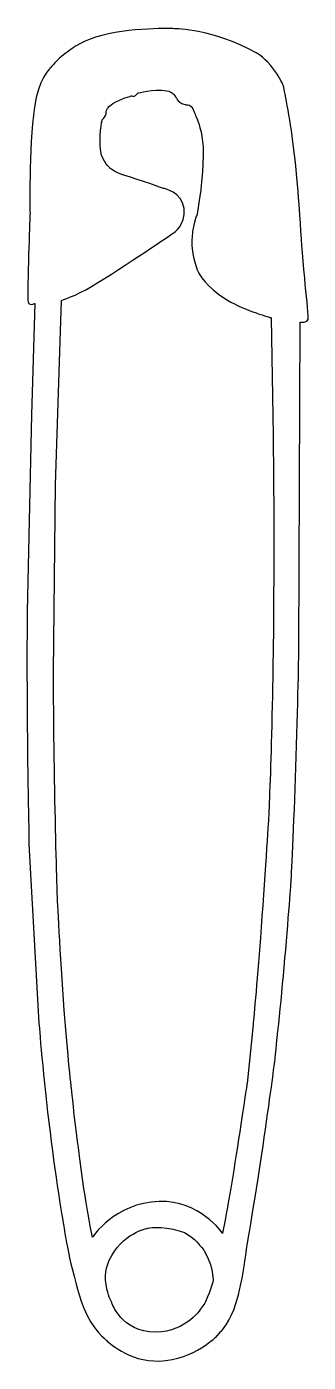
# Model space of a CAD drawing. Header units: centimetres. Extents: x -1.8 to 1.8, y -8.6 to 8.6.
import ezdxf

# ---------------------------------------------------------------- set-up
doc = ezdxf.new("R2010")
doc.units = ezdxf.units.CM
doc.header["$MEASUREMENT"] = 0
doc.layers.add('Camada 1', color=7, linetype='Continuous')

msp = doc.modelspace()

# ---------------------------------------------------------------- linework, layer by layer
at = {"layer": 'Camada 1'}
for points, knots in [([(0.63623, -8.24122), (0.63623, -8.24122), (0.34781, -8.54869), (-0.10362, -8.56719), (-0.10362, -8.56719), (-0.4978, -8.58349), (-0.78405, -8.30213), (-0.78405, -8.30213), (-0.78405, -8.30213), (-0.78405, -8.30213), (-0.97167, -8.15714), (-1.07559, -7.8866), (-1.07559, -7.8866), (-1.23095, -7.48234), (-1.32361, -6.89735), (-1.32361, -6.89735), (-1.32361, -6.89735), (-1.32361, -6.89735), (-1.43108, -6.26859), (-1.51035, -5.62595), (-1.51035, -5.62595), (-1.59573, -4.93293), (-1.65323, -4.22236), (-1.65323, -4.22236), (-1.65323, -4.22236), (-1.65323, -4.22236), (-1.78031, -1.92086), (-1.78031, -1.92086), (-1.78031, -1.92086), (-1.78031, -1.92086), (-1.7974, -1.06475), (-1.80378, -0.26216), (-1.80378, -0.26216), (-1.8092, 0.4192), (-1.80394, 1.06732), (-1.80394, 1.06732), (-1.80394, 1.06732), (-1.80394, 1.06732), (-1.74954, 3.60187), (-1.74954, 3.60187), (-1.74954, 3.60187), (-1.74954, 3.60187), (-1.70416, 5.03202), (-1.70416, 5.03202), (-1.70416, 5.03202), (-1.70416, 5.03202), (-1.79393, 4.98815), (-1.79483, 5.07443), (-1.79483, 5.07443), (-1.79824, 5.39775), (-1.76702, 6.18034), (-1.76702, 6.18034), (-1.76702, 6.18034), (-1.76702, 6.18034), (-1.78473, 7.01527), (-1.7106, 7.55814), (-1.7106, 7.55814), (-1.66223, 7.91125), (-1.51076, 8.05654), (-1.51076, 8.05654), (-1.51076, 8.05654), (-1.51076, 8.05654), (-1.29848, 8.33776), (-0.9246, 8.45637), (-0.9246, 8.45637), (-0.49939, 8.59141), (0.09397, 8.56593), (0.09397, 8.56593), (0.09397, 8.56593), (0.09397, 8.56593), (0.60136, 8.55704), (1.13865, 8.25388), (1.13865, 8.25388), (1.36429, 8.12651), (1.48965, 7.82854), (1.48965, 7.82854), (1.48965, 7.82854), (1.48965, 7.82854), (1.57445, 7.41807), (1.61916, 7.04371), (1.61916, 7.04371), (1.68195, 6.51685), (1.71108, 5.97307), (1.71108, 5.97307), (1.71108, 5.97307), (1.71108, 5.97307), (1.73413, 5.65613), (1.76098, 5.35789), (1.76098, 5.35789), (1.7809, 5.1367), (1.80691, 4.93596), (1.80625, 4.82819), (1.80625, 4.82819), (1.80588, 4.78445), (1.7033, 4.79157), (1.7033, 4.79157), (1.7033, 4.79157), (1.7033, 4.79157), (1.68708, 0.60761), (1.68708, 0.60761), (1.68708, 0.60761), (1.68708, 0.60761), (1.67417, -0.16251), (1.64861, -0.93608), (1.64861, -0.93608), (1.62414, -1.66964), (1.58686, -2.4082), (1.58686, -2.4082), (1.58686, -2.4082), (1.58686, -2.4082), (1.54307, -3.00738), (1.48738, -3.61401), (1.48738, -3.61401), (1.43454, -4.18829), (1.36953, -4.77222), (1.36953, -4.77222), (1.36953, -4.77222), (1.36953, -4.77222), (1.29688, -5.32919), (1.20956, -5.9071), (1.20956, -5.9071), (1.11849, -6.51016), (1.01223, -7.13514), (1.01223, -7.13514), (1.01223, -7.13514), (1.01223, -7.13514), (0.96807, -7.53953), (0.87827, -7.8283), (0.87827, -7.8283), (0.8067, -8.05963), (0.68579, -8.18816), (0.68579, -8.18816), (0.68579, -8.18816), (0.68579, -8.18816), (0.63623, -8.24122), (0.63623, -8.24122)], [0, 0, 0, 0, 0.02857143, 0.02857143, 0.02857143, 0.02857143, 0.05714286, 0.05714286, 0.05714286, 0.05714286, 0.08571429, 0.08571429, 0.08571429, 0.08571429, 0.11428571, 0.11428571, 0.11428571, 0.11428571, 0.14285714, 0.14285714, 0.14285714, 0.14285714, 0.17142857, 0.17142857, 0.17142857, 0.17142857, 0.2, 0.2, 0.2, 0.2, 0.22857143, 0.22857143, 0.22857143, 0.22857143, 0.25714286, 0.25714286, 0.25714286, 0.25714286, 0.28571429, 0.28571429, 0.28571429, 0.28571429, 0.31428571, 0.31428571, 0.31428571, 0.31428571, 0.34285714, 0.34285714, 0.34285714, 0.34285714, 0.37142857, 0.37142857, 0.37142857, 0.37142857, 0.4, 0.4, 0.4, 0.4, 0.42857143, 0.42857143, 0.42857143, 0.42857143, 0.45714286, 0.45714286, 0.45714286, 0.45714286, 0.48571429, 0.48571429, 0.48571429, 0.48571429, 0.51428571, 0.51428571, 0.51428571, 0.51428571, 0.54285714, 0.54285714, 0.54285714, 0.54285714, 0.57142857, 0.57142857, 0.57142857, 0.57142857, 0.6, 0.6, 0.6, 0.6, 0.62857143, 0.62857143, 0.62857143, 0.62857143, 0.65714286, 0.65714286, 0.65714286, 0.65714286, 0.68571429, 0.68571429, 0.68571429, 0.68571429, 0.71428571, 0.71428571, 0.71428571, 0.71428571, 0.74285714, 0.74285714, 0.74285714, 0.74285714, 0.77142857, 0.77142857, 0.77142857, 0.77142857, 0.8, 0.8, 0.8, 0.8, 0.82857143, 0.82857143, 0.82857143, 0.82857143, 0.85714286, 0.85714286, 0.85714286, 0.85714286, 0.88571429, 0.88571429, 0.88571429, 0.88571429, 0.91428571, 0.91428571, 0.91428571, 0.91428571, 0.94285714, 0.94285714, 0.94285714, 0.94285714, 1, 1, 1, 1]), ([(1.09801, -4.23987), (1.09801, -4.23987), (1.1487, -3.70221), (1.19223, -3.12462), (1.19223, -3.12462), (1.24721, -2.39138), (1.29785, -1.58078), (1.29785, -1.58078), (1.29785, -1.58078), (1.29785, -1.58078), (1.32097, -1.05997), (1.33484, -0.51506), (1.33484, -0.51506), (1.35164, 0.15415), (1.36, 0.87316), (1.36, 0.87316), (1.36, 0.87316), (1.36, 0.87316), (1.36527, 1.63159), (1.36381, 2.30249), (1.36381, 2.30249), (1.3627, 2.85073), (1.35484, 3.3364), (1.35484, 3.3364), (1.35484, 3.3364), (1.35484, 3.3364), (1.32963, 4.84984), (1.32963, 4.84984), (1.32963, 4.84984), (1.32963, 4.84984), (1.00149, 4.93684), (0.76765, 5.07664), (0.76765, 5.07664), (0.485, 5.2455), (0.39776, 5.43081), (0.39776, 5.43081), (0.39776, 5.43081), (0.39776, 5.43081), (0.29463, 5.64147), (0.31156, 5.85555), (0.31156, 5.85555), (0.31743, 5.9304), (0.32283, 5.98583), (0.33535, 6.03981), (0.33535, 6.03981), (0.35366, 6.11868), (0.3793, 6.18065), (0.3793, 6.18065), (0.3793, 6.18065), (0.3793, 6.18065), (0.41883, 6.44039), (0.41883, 6.44039), (0.41883, 6.44039), (0.41883, 6.44039), (0.46497, 6.75702), (0.45489, 7.0461), (0.45489, 7.0461), (0.44854, 7.23141), (0.38242, 7.39718), (0.38242, 7.39718), (0.38242, 7.39718), (0.38242, 7.39718), (0.36358, 7.4357), (0.36358, 7.4357), (0.36358, 7.4357), (0.36358, 7.4357), (0.33926, 7.52227), (0.30214, 7.56585), (0.30214, 7.56585), (0.27737, 7.59522), (0.23483, 7.58752), (0.23483, 7.58752), (0.23483, 7.58752), (0.23483, 7.58752), (0.18829, 7.59771), (0.15858, 7.61922), (0.15858, 7.61922), (0.12654, 7.64208), (0.11103, 7.67618), (0.11103, 7.67618), (0.11103, 7.67618), (0.11103, 7.67618), (0.06457, 7.7586), (-0.00949, 7.7681), (-0.00949, 7.7681), (-0.19266, 7.79152), (-0.38028, 7.7396), (-0.38028, 7.7396), (-0.38028, 7.7396), (-0.38028, 7.7396), (-0.40642, 7.70788), (-0.42732, 7.6984), (-0.42732, 7.6984), (-0.44637, 7.6898), (-0.46047, 7.70359), (-0.46047, 7.70359), (-0.46047, 7.70359), (-0.46047, 7.70359), (-0.61115, 7.65972), (-0.70254, 7.60395), (-0.70254, 7.60395), (-0.77199, 7.56143), (-0.78845, 7.50343), (-0.78845, 7.50343), (-0.78845, 7.50343), (-0.78845, 7.50343), (-0.78541, 7.47009), (-0.79594, 7.44813), (-0.79594, 7.44813), (-0.8106, 7.4176), (-0.84026, 7.39537), (-0.84026, 7.39537), (-0.84026, 7.39537), (-0.84026, 7.39537), (-0.88672, 7.16349), (-0.85762, 6.98471), (-0.85762, 6.98471), (-0.83804, 6.86345), (-0.73935, 6.77257), (-0.73935, 6.77257), (-0.73935, 6.77257), (-0.73935, 6.77257), (-0.68014, 6.71875), (-0.56044, 6.68214), (-0.56044, 6.68214), (-0.35134, 6.61779), (-0.05178, 6.51225), (-0.05178, 6.51225), (-0.05178, 6.51225), (-0.05178, 6.51225), (0.18748, 6.46407), (0.21172, 6.25502), (0.21172, 6.25502), (0.23752, 6.03446), (0.07808, 5.94165), (0.07808, 5.94165), (0.07808, 5.94165), (0.07808, 5.94165), (-0.55025, 5.50879), (-0.97724, 5.2514), (-0.97724, 5.2514), (-1.18076, 5.12879), (-1.36414, 5.07262), (-1.36414, 5.07262), (-1.36414, 5.07262), (-1.36414, 5.07262), (-1.44169, 2.69962), (-1.44169, 2.69962), (-1.44169, 2.69962), (-1.44169, 2.69962), (-1.4672, 0.28961), (-1.4672, 0.28961), (-1.4672, 0.28961), (-1.4672, 0.28961), (-1.46228, -0.47194), (-1.44889, -1.22788), (-1.44889, -1.22788), (-1.43698, -1.90003), (-1.4165, -2.57673), (-1.4165, -2.57673), (-1.4165, -2.57673), (-1.4165, -2.57673), (-1.38033, -3.34868), (-1.32821, -4.05385), (-1.32821, -4.05385), (-1.28802, -4.59794), (-1.22881, -5.11695), (-1.22881, -5.11695), (-1.22881, -5.11695), (-1.22881, -5.11695), (-1.19478, -5.47662), (-1.13504, -5.89763), (-1.13504, -5.89763), (-1.10903, -6.0804), (-1.09244, -6.24614), (-1.06514, -6.4174), (-1.06514, -6.4174), (-1.01799, -6.71566), (-0.965, -6.97567), (-0.965, -6.97567), (-0.965, -6.97567), (-0.965, -6.97567), (-0.68081, -6.53538), (-0.10915, -6.5145), (-0.10915, -6.5145), (0.40954, -6.49521), (0.70661, -6.92558), (0.70661, -6.92558), (0.70661, -6.92558), (0.70661, -6.92558), (0.78186, -6.52886), (0.84933, -6.11389), (0.84933, -6.11389), (0.93606, -5.57975), (1.02009, -4.99658), (1.02009, -4.99658), (1.02009, -4.99658), (1.02009, -4.99658), (1.09801, -4.23987), (1.09801, -4.23987)], [0, 0, 0, 0, 0.01960784, 0.01960784, 0.01960784, 0.01960784, 0.03921569, 0.03921569, 0.03921569, 0.03921569, 0.05882353, 0.05882353, 0.05882353, 0.05882353, 0.07843137, 0.07843137, 0.07843137, 0.07843137, 0.09803922, 0.09803922, 0.09803922, 0.09803922, 0.11764706, 0.11764706, 0.11764706, 0.11764706, 0.1372549, 0.1372549, 0.1372549, 0.1372549, 0.15686275, 0.15686275, 0.15686275, 0.15686275, 0.17647059, 0.17647059, 0.17647059, 0.17647059, 0.19607843, 0.19607843, 0.19607843, 0.19607843, 0.21568627, 0.21568627, 0.21568627, 0.21568627, 0.23529412, 0.23529412, 0.23529412, 0.23529412, 0.25490196, 0.25490196, 0.25490196, 0.25490196, 0.2745098, 0.2745098, 0.2745098, 0.2745098, 0.29411765, 0.29411765, 0.29411765, 0.29411765, 0.31372549, 0.31372549, 0.31372549, 0.31372549, 0.33333333, 0.33333333, 0.33333333, 0.33333333, 0.35294118, 0.35294118, 0.35294118, 0.35294118, 0.37254902, 0.37254902, 0.37254902, 0.37254902, 0.39215686, 0.39215686, 0.39215686, 0.39215686, 0.41176471, 0.41176471, 0.41176471, 0.41176471, 0.43137255, 0.43137255, 0.43137255, 0.43137255, 0.45098039, 0.45098039, 0.45098039, 0.45098039, 0.47058824, 0.47058824, 0.47058824, 0.47058824, 0.49019608, 0.49019608, 0.49019608, 0.49019608, 0.50980392, 0.50980392, 0.50980392, 0.50980392, 0.52941176, 0.52941176, 0.52941176, 0.52941176, 0.54901961, 0.54901961, 0.54901961, 0.54901961, 0.56862745, 0.56862745, 0.56862745, 0.56862745, 0.58823529, 0.58823529, 0.58823529, 0.58823529, 0.60784314, 0.60784314, 0.60784314, 0.60784314, 0.62745098, 0.62745098, 0.62745098, 0.62745098, 0.64705882, 0.64705882, 0.64705882, 0.64705882, 0.66666667, 0.66666667, 0.66666667, 0.66666667, 0.68627451, 0.68627451, 0.68627451, 0.68627451, 0.70588235, 0.70588235, 0.70588235, 0.70588235, 0.7254902, 0.7254902, 0.7254902, 0.7254902, 0.74509804, 0.74509804, 0.74509804, 0.74509804, 0.76470588, 0.76470588, 0.76470588, 0.76470588, 0.78431373, 0.78431373, 0.78431373, 0.78431373, 0.80392157, 0.80392157, 0.80392157, 0.80392157, 0.82352941, 0.82352941, 0.82352941, 0.82352941, 0.84313725, 0.84313725, 0.84313725, 0.84313725, 0.8627451, 0.8627451, 0.8627451, 0.8627451, 0.88235294, 0.88235294, 0.88235294, 0.88235294, 0.90196078, 0.90196078, 0.90196078, 0.90196078, 0.92156863, 0.92156863, 0.92156863, 0.92156863, 0.94117647, 0.94117647, 0.94117647, 0.94117647, 0.96078431, 0.96078431, 0.96078431, 0.96078431, 1, 1, 1, 1]), ([(0.47788, -7.82376), (0.47788, -7.82376), (0.58832, -7.57632), (0.58514, -7.52335), (0.58514, -7.52335), (0.56678, -7.22212), (0.41517, -7.08147), (0.41517, -7.08147), (0.41517, -7.08147), (0.41517, -7.08147), (0.31034, -6.93973), (0.16315, -6.89584), (0.16315, -6.89584), (-0.09447, -6.81935), (-0.25841, -6.86086), (-0.25841, -6.86086), (-0.25841, -6.86086), (-0.25841, -6.86086), (-0.59001, -6.91986), (-0.74948, -7.27123), (-0.74948, -7.27123), (-0.87148, -7.54042), (-0.71617, -7.8172), (-0.71617, -7.8172), (-0.71617, -7.8172), (-0.71617, -7.8172), (-0.60097, -8.19391), (-0.15165, -8.19495), (-0.15165, -8.19495), (0.24358, -8.19598), (0.44102, -7.87565), (0.44102, -7.87565), (0.44102, -7.87565), (0.44102, -7.87565), (0.47788, -7.82376), (0.47788, -7.82376)], [0, 0, 0, 0, 0.1, 0.1, 0.1, 0.1, 0.2, 0.2, 0.2, 0.2, 0.3, 0.3, 0.3, 0.3, 0.4, 0.4, 0.4, 0.4, 0.5, 0.5, 0.5, 0.5, 0.6, 0.6, 0.6, 0.6, 0.7, 0.7, 0.7, 0.7, 0.8, 0.8, 0.8, 0.8, 1, 1, 1, 1])]:
    msp.add_open_spline(points, degree=3, knots=knots, dxfattribs=at)

doc.saveas('drawing.dxf')
